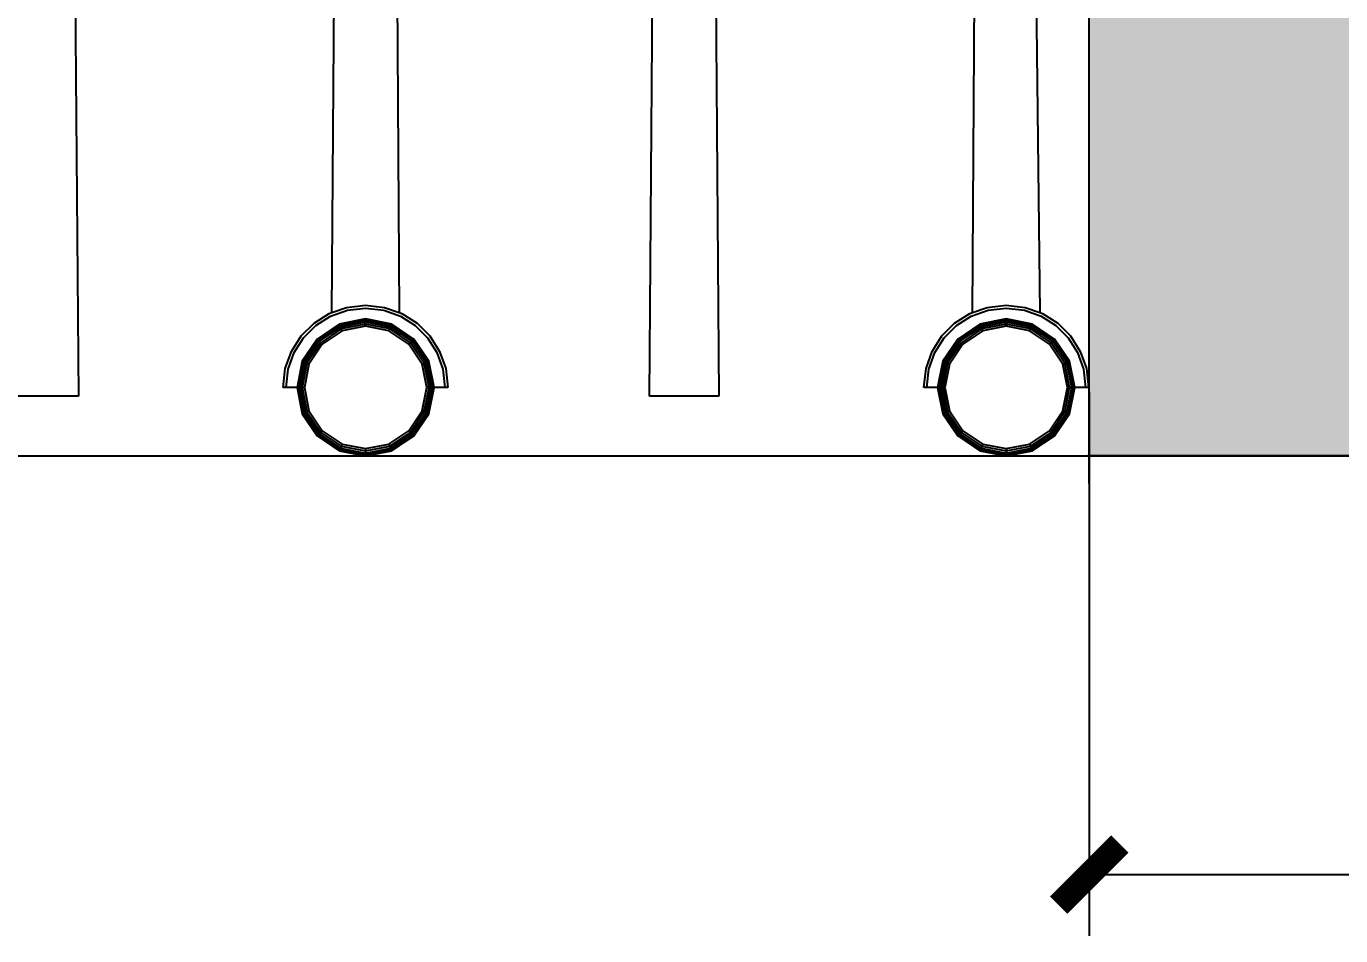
# Model space of a CAD drawing. Extents: x -2377130 to 293730, y -2 to 754590.
# Drawn here: x -2196993 to -2195918, y 516545 to 517289 of the extents above; entities that cross this region are included whole.
import ezdxf

# ---------------------------------------------------------------- set-up
doc = ezdxf.new("R2010")
doc.units = 0
doc.header["$LTSCALE"] = 1000
doc.header["$MEASUREMENT"] = 0
doc.layers.get('Defpoints').update_dxf_attribs({"color": 210})
doc.layers.add('99立面图例外参$0$99立面图例外参$0$A-WALL-HATCH', color=8, linetype='Continuous', lineweight=13)
for name, color, linetype in [('A-LIN-V', 9, 'Continuous'), ('A-SFCE', 30, 'Continuous'), ('建-尺寸', 3, 'Continuous')]:
    doc.layers.add(name, color=color, linetype=linetype)
doc.styles.add('A-DIM_T3', font='SIMPLEX', dxfattribs={"width": 0.705882, "bigfont": 'GBCBIG'})
doc.dimstyles.new('A-DIM&&50', dxfattribs={"dimtxt": 148.75, "dimasz": 50, "dimexe": 50, "dimexo": 50, "dimgap": 63.125, "dimtad": 1, "dimdec": 0, "dimzin": 0, "dimdsep": 46, "dimtxsty": 'A-DIM_T3', "dimblk": 'ARCHTICK', "dimcen": 0.09, "dimclrt": 7, "dimazin": 2, "dimtfac": 1, "dimtdec": 0, "dimtix": 1, "dimtmove": 2, "dimatfit": 3, "dimfxl": 0, "dimtolj": 1, "dimtzin": 0, "dimarcsym": 0})

# ---------------------------------------------------------------- blocks, each defined once
blk = doc.blocks.new('A$C4A4B1E4B')
at = {"color": 250}
for p, q in [((-116.5, 1056.6), (-105.9, 133.6)), ((-895.6, 452.6), (-892.6, 65.3)), ((-685.3, 133.6), (-683, 454.6)), ((-632.2, 455.5), (-630, 133.6)), ((-425.3, 65.3), (-422.3, 457.4)), ((-371.5, 452.6), (-368.5, 65.3)), ((-161.1, 133.6), (-158.9, 454.6)), ((-699.8, 124.9), (-687.3, 132.9)), ((-698.2, 123), (-686.2, 130.7)), ((-687.3, 132.9), (-685.3, 133.6)), ((-686.2, 130.7), (-672.5, 135.5)), ((-685.3, 133.6), (-673.1, 137.9)), ((-673.1, 137.9), (-657.6, 139.7)), ((-672.5, 135.5), (-657.6, 137.3)), ((-657.6, 139.7), (-642.2, 137.9)), ((-657.6, 137.3), (-642.7, 135.5)), ((-642.7, 135.5), (-629.1, 130.7)), ((-642.2, 137.9), (-630, 133.6)), ((-630, 133.6), (-628, 132.9)), ((-629.1, 130.7), (-617, 123)), ((-628, 132.9), (-615.5, 124.9)), ((-175.7, 124.9), (-163.2, 132.9)), ((-174.1, 123), (-162.1, 130.7)), ((-163.2, 132.9), (-161.1, 133.6)), ((-162.1, 130.7), (-148.4, 135.5)), ((-161.1, 133.6), (-149, 137.9)), ((-149, 137.9), (-133.5, 139.7)), ((-148.4, 135.5), (-133.5, 137.3)), ((-133.5, 139.7), (-118.1, 137.9)), ((-133.5, 137.3), (-118.6, 135.5)), ((-118.6, 135.5), (-105, 130.7)), ((-118.1, 137.9), (-105.9, 133.6)), ((-105.9, 133.6), (-103.9, 132.9)), ((-105, 130.7), (-92.9, 123)), ((-103.9, 132.9), (-91.4, 124.9)), ((-710.2, 114.5), (-699.8, 124.9)), ((-708.3, 112.9), (-698.2, 123)), ((-679.1, 124.1), (-697.3, 111.9)), ((-679, 123.8), (-697, 111.7)), ((-678.6, 123), (-696.4, 111.1)), ((-678.1, 121.8), (-695.5, 110.2)), ((-677.5, 120.3), (-694.3, 109)), ((-676.8, 118.6), (-693, 107.7)), ((-657.6, 128.4), (-679.1, 124.1)), ((-679, 123.8), (-679.1, 124.1)), ((-657.6, 128.1), (-679, 123.8)), ((-678.6, 123), (-679, 123.8)), ((-657.6, 127.2), (-678.6, 123)), ((-678.1, 121.8), (-678.6, 123)), ((-657.6, 125.9), (-678.1, 121.8)), ((-677.5, 120.3), (-678.1, 121.8)), ((-657.6, 124.2), (-677.5, 120.3)), ((-676.8, 118.6), (-677.5, 120.3)), ((-657.6, 122.4), (-676.8, 118.6)), ((-636.2, 124.1), (-657.6, 128.4)), ((-657.6, 128.1), (-657.6, 128.4)), ((-636.3, 123.8), (-657.6, 128.1)), ((-657.6, 127.2), (-657.6, 128.1)), ((-636.6, 123), (-657.6, 127.2)), ((-657.6, 125.9), (-657.6, 127.2)), ((-637.1, 121.8), (-657.6, 125.9)), ((-657.6, 124.2), (-657.6, 125.9)), ((-637.8, 120.3), (-657.6, 124.2)), ((-657.6, 122.4), (-657.6, 124.2)), ((-638.5, 118.6), (-657.6, 122.4)), ((-638.5, 118.6), (-637.8, 120.3)), ((-622.2, 107.7), (-638.5, 118.6)), ((-637.8, 120.3), (-637.1, 121.8)), ((-620.9, 109), (-637.8, 120.3)), ((-637.1, 121.8), (-636.6, 123)), ((-619.7, 110.2), (-637.1, 121.8)), ((-636.6, 123), (-636.3, 123.8)), ((-618.8, 111.1), (-636.6, 123)), ((-636.3, 123.8), (-636.2, 124.1)), ((-618.2, 111.7), (-636.3, 123.8)), ((-618, 111.9), (-636.2, 124.1)), ((-617, 123), (-607, 112.9)), ((-615.5, 124.9), (-605, 114.5)), ((-186.1, 114.5), (-175.7, 124.9)), ((-184.2, 112.9), (-174.1, 123)), ((-155, 124.1), (-173.1, 111.9)), ((-154.9, 123.8), (-172.9, 111.7)), ((-154.5, 123), (-172.3, 111.1)), ((-154, 121.8), (-171.4, 110.2)), ((-153.4, 120.3), (-170.2, 109)), ((-152.7, 118.6), (-168.9, 107.7)), ((-133.5, 128.4), (-155, 124.1)), ((-154.9, 123.8), (-155, 124.1)), ((-133.5, 128.1), (-154.9, 123.8)), ((-154.5, 123), (-154.9, 123.8)), ((-133.5, 127.2), (-154.5, 123)), ((-154, 121.8), (-154.5, 123)), ((-133.5, 125.9), (-154, 121.8)), ((-153.4, 120.3), (-154, 121.8)), ((-133.5, 124.2), (-153.4, 120.3)), ((-152.7, 118.6), (-153.4, 120.3)), ((-133.5, 122.4), (-152.7, 118.6)), ((-112.1, 124.1), (-133.5, 128.4)), ((-133.5, 128.1), (-133.5, 128.4)), ((-112.2, 123.8), (-133.5, 128.1)), ((-133.5, 127.2), (-133.5, 128.1)), ((-112.5, 123), (-133.5, 127.2)), ((-133.5, 125.9), (-133.5, 127.2)), ((-113, 121.8), (-133.5, 125.9)), ((-133.5, 124.2), (-133.5, 125.9)), ((-113.7, 120.3), (-133.5, 124.2)), ((-133.5, 122.4), (-133.5, 124.2)), ((-114.4, 118.6), (-133.5, 122.4)), ((-114.4, 118.6), (-113.7, 120.3)), ((-98.1, 107.7), (-114.4, 118.6)), ((-113.7, 120.3), (-113, 121.8)), ((-96.8, 109), (-113.7, 120.3)), ((-113, 121.8), (-112.5, 123)), ((-95.6, 110.2), (-113, 121.8)), ((-112.5, 123), (-112.2, 123.8)), ((-94.7, 111.1), (-112.5, 123)), ((-112.2, 123.8), (-112.1, 124.1)), ((-94.1, 111.7), (-112.2, 123.8)), ((-93.9, 111.9), (-112.1, 124.1)), ((-92.9, 123), (-82.9, 112.9)), ((-91.4, 124.9), (-80.9, 114.5)), ((-718.2, 101.9), (-710.2, 114.5)), ((-716, 100.9), (-708.3, 112.9)), ((-697.3, 111.9), (-709.4, 93.8)), ((-697, 111.7), (-709.1, 93.6)), ((-696.4, 111.1), (-708.3, 93.3)), ((-695.5, 110.2), (-707.1, 92.8)), ((-694.3, 109), (-705.6, 92.2)), ((-693, 107.7), (-703.9, 91.5)), ((-697, 111.7), (-697.3, 111.9)), ((-696.4, 111.1), (-697, 111.7)), ((-695.5, 110.2), (-696.4, 111.1)), ((-694.3, 109), (-695.5, 110.2)), ((-693, 107.7), (-694.3, 109)), ((-622.2, 107.7), (-620.9, 109)), ((-611.4, 91.5), (-622.2, 107.7)), ((-620.9, 109), (-619.7, 110.2)), ((-609.7, 92.2), (-620.9, 109)), ((-619.7, 110.2), (-618.8, 111.1)), ((-608.1, 92.8), (-619.7, 110.2)), ((-618.8, 111.1), (-618.2, 111.7)), ((-606.9, 93.3), (-618.8, 111.1)), ((-618.2, 111.7), (-618, 111.9)), ((-606.1, 93.6), (-618.2, 111.7)), ((-605.9, 93.8), (-618, 111.9)), ((-607, 112.9), (-599.3, 100.9)), ((-605, 114.5), (-597.1, 101.9)), ((-194.1, 101.9), (-186.1, 114.5)), ((-191.9, 100.9), (-184.2, 112.9)), ((-173.1, 111.9), (-185.3, 93.8)), ((-172.9, 111.7), (-185, 93.6)), ((-172.3, 111.1), (-184.2, 93.3)), ((-171.4, 110.2), (-183, 92.8)), ((-170.2, 109), (-181.5, 92.2)), ((-168.9, 107.7), (-179.8, 91.5)), ((-172.9, 111.7), (-173.1, 111.9)), ((-172.3, 111.1), (-172.9, 111.7)), ((-171.4, 110.2), (-172.3, 111.1)), ((-170.2, 109), (-171.4, 110.2)), ((-168.9, 107.7), (-170.2, 109)), ((-98.1, 107.7), (-96.8, 109)), ((-87.3, 91.5), (-98.1, 107.7)), ((-96.8, 109), (-95.6, 110.2)), ((-85.6, 92.2), (-96.8, 109)), ((-95.6, 110.2), (-94.7, 111.1)), ((-84, 92.8), (-95.6, 110.2)), ((-94.7, 111.1), (-94.1, 111.7)), ((-82.8, 93.3), (-94.7, 111.1)), ((-94.1, 111.7), (-93.9, 111.9)), ((-82, 93.6), (-94.1, 111.7)), ((-81.7, 93.8), (-93.9, 111.9)), ((-82.9, 112.9), (-75.2, 100.9)), ((-80.9, 114.5), (-73, 101.9)), ((-723.3, 87.8), (-718.2, 101.9)), ((-720.9, 87.2), (-716, 100.9)), ((-599.3, 100.9), (-594.4, 87.2)), ((-597.1, 101.9), (-592, 87.8)), ((-199.1, 87.8), (-194.1, 101.9)), ((-196.8, 87.2), (-191.9, 100.9)), ((-75.2, 100.9), (-70.3, 87.2)), ((-73, 101.9), (-67.9, 87.8)), ((-725, 72.3), (-723.3, 87.8)), ((-722.6, 72.3), (-720.9, 87.2)), ((-709.4, 93.8), (-713.7, 72.3)), ((-709.1, 93.6), (-713.4, 72.3)), ((-708.3, 93.3), (-712.5, 72.3)), ((-707.1, 92.8), (-711.2, 72.3)), ((-705.6, 92.2), (-709.5, 72.3)), ((-709.1, 93.6), (-709.4, 93.8)), ((-708.3, 93.3), (-709.1, 93.6)), ((-707.1, 92.8), (-708.3, 93.3)), ((-703.9, 91.5), (-707.7, 72.3)), ((-705.6, 92.2), (-707.1, 92.8)), ((-703.9, 91.5), (-705.6, 92.2)), ((-611.4, 91.5), (-609.7, 92.2)), ((-607.6, 72.3), (-611.4, 91.5)), ((-609.7, 92.2), (-608.1, 92.8)), ((-605.7, 72.3), (-609.7, 92.2)), ((-608.1, 92.8), (-606.9, 93.3)), ((-604.1, 72.3), (-608.1, 92.8)), ((-606.9, 93.3), (-606.1, 93.6)), ((-602.7, 72.3), (-606.9, 93.3)), ((-606.1, 93.6), (-605.9, 93.8)), ((-601.9, 72.3), (-606.1, 93.6)), ((-601.6, 72.3), (-605.9, 93.8)), ((-594.4, 87.2), (-592.7, 72.3)), ((-592, 87.8), (-590.2, 72.3)), ((-200.9, 72.3), (-199.1, 87.8)), ((-198.5, 72.3), (-196.8, 87.2)), ((-185.3, 93.8), (-189.6, 72.3)), ((-185, 93.6), (-189.3, 72.3)), ((-184.2, 93.3), (-188.4, 72.3)), ((-183, 92.8), (-187.1, 72.3)), ((-181.5, 92.2), (-185.4, 72.3)), ((-185, 93.6), (-185.3, 93.8)), ((-184.2, 93.3), (-185, 93.6)), ((-183, 92.8), (-184.2, 93.3)), ((-179.8, 91.5), (-183.6, 72.3)), ((-181.5, 92.2), (-183, 92.8)), ((-179.8, 91.5), (-181.5, 92.2)), ((-87.3, 91.5), (-85.6, 92.2)), ((-83.5, 72.3), (-87.3, 91.5)), ((-85.6, 92.2), (-84, 92.8)), ((-81.6, 72.3), (-85.6, 92.2)), ((-84, 92.8), (-82.8, 93.3)), ((-79.9, 72.3), (-84, 92.8)), ((-82.8, 93.3), (-82, 93.6)), ((-78.6, 72.3), (-82.8, 93.3)), ((-82, 93.6), (-81.7, 93.8)), ((-77.8, 72.3), (-82, 93.6)), ((-77.5, 72.3), (-81.7, 93.8)), ((-70.3, 87.2), (-68.6, 72.3)), ((-67.9, 87.8), (-66.1, 72.3)), ((-892.6, 65.3), (-949.4, 65.3)), ((-722.6, 72.3), (-725, 72.3)), ((-713.7, 72.3), (-722.6, 72.3)), ((-713.7, 72.3), (-709.4, 50.9)), ((-713.7, 72.3), (-713.4, 72.3)), ((-713.4, 72.3), (-709.1, 51)), ((-713.4, 72.3), (-712.5, 72.3)), ((-712.5, 72.3), (-708.3, 51.3)), ((-712.5, 72.3), (-711.2, 72.3)), ((-711.2, 72.3), (-707.1, 51.8)), ((-711.2, 72.3), (-709.5, 72.3)), ((-709.5, 72.3), (-705.6, 52.5)), ((-709.5, 72.3), (-707.7, 72.3)), ((-707.7, 72.3), (-703.9, 53.2)), ((-611.4, 53.2), (-607.6, 72.3)), ((-609.7, 52.5), (-605.7, 72.3)), ((-608.1, 51.8), (-604.1, 72.3)), ((-607.6, 72.3), (-605.7, 72.3)), ((-606.9, 51.3), (-602.7, 72.3)), ((-606.1, 51), (-601.9, 72.3)), ((-605.9, 50.9), (-601.6, 72.3)), ((-605.7, 72.3), (-604.1, 72.3)), ((-604.1, 72.3), (-602.7, 72.3)), ((-602.7, 72.3), (-601.9, 72.3)), ((-601.9, 72.3), (-601.6, 72.3)), ((-592.7, 72.3), (-601.6, 72.3)), ((-590.2, 72.3), (-592.7, 72.3)), ((-368.5, 65.3), (-425.3, 65.3)), ((-198.5, 72.3), (-200.9, 72.3)), ((-189.6, 72.3), (-198.5, 72.3)), ((-189.6, 72.3), (-185.3, 50.9)), ((-189.6, 72.3), (-189.3, 72.3)), ((-189.3, 72.3), (-185, 51)), ((-189.3, 72.3), (-188.4, 72.3)), ((-188.4, 72.3), (-184.2, 51.3)), ((-188.4, 72.3), (-187.1, 72.3)), ((-187.1, 72.3), (-183, 51.8)), ((-187.1, 72.3), (-185.4, 72.3)), ((-185.4, 72.3), (-181.5, 52.5)), ((-185.4, 72.3), (-183.6, 72.3)), ((-183.6, 72.3), (-179.8, 53.2)), ((-87.3, 53.2), (-83.5, 72.3)), ((-85.6, 52.5), (-81.6, 72.3)), ((-84, 51.8), (-79.9, 72.3)), ((-83.5, 72.3), (-81.6, 72.3)), ((-82.8, 51.3), (-78.6, 72.3)), ((-82, 51), (-77.8, 72.3)), ((-81.7, 50.9), (-77.5, 72.3)), ((-81.6, 72.3), (-79.9, 72.3)), ((-79.9, 72.3), (-78.6, 72.3)), ((-78.6, 72.3), (-77.8, 72.3)), ((-77.8, 72.3), (-77.5, 72.3)), ((-68.6, 72.3), (-77.5, 72.3)), ((-66.1, 72.3), (-68.6, 72.3)), ((-709.1, 51), (-709.4, 50.9)), ((-709.4, 50.9), (-697.3, 32.7)), ((-708.3, 51.3), (-709.1, 51)), ((-709.1, 51), (-697, 32.9)), ((-707.1, 51.8), (-708.3, 51.3)), ((-708.3, 51.3), (-696.4, 33.5)), ((-705.6, 52.5), (-707.1, 51.8)), ((-707.1, 51.8), (-695.5, 34.4)), ((-703.9, 53.2), (-705.6, 52.5)), ((-705.6, 52.5), (-694.3, 35.6)), ((-703.9, 53.2), (-693, 36.9)), ((-622.2, 36.9), (-611.4, 53.2)), ((-620.9, 35.6), (-609.7, 52.5)), ((-619.7, 34.4), (-608.1, 51.8)), ((-618.8, 33.5), (-606.9, 51.3)), ((-618.2, 32.9), (-606.1, 51)), ((-618, 32.7), (-605.9, 50.9)), ((-611.4, 53.2), (-609.7, 52.5)), ((-609.7, 52.5), (-608.1, 51.8)), ((-608.1, 51.8), (-606.9, 51.3)), ((-606.9, 51.3), (-606.1, 51)), ((-606.1, 51), (-605.9, 50.9)), ((-185, 51), (-185.3, 50.9)), ((-185.3, 50.9), (-173.1, 32.7)), ((-184.2, 51.3), (-185, 51)), ((-185, 51), (-172.9, 32.9)), ((-183, 51.8), (-184.2, 51.3)), ((-184.2, 51.3), (-172.3, 33.5)), ((-181.5, 52.5), (-183, 51.8)), ((-183, 51.8), (-171.4, 34.4)), ((-179.8, 53.2), (-181.5, 52.5)), ((-181.5, 52.5), (-170.2, 35.6)), ((-179.8, 53.2), (-168.9, 36.9)), ((-98.1, 36.9), (-87.3, 53.2)), ((-96.8, 35.6), (-85.6, 52.5)), ((-95.6, 34.4), (-84, 51.8)), ((-94.7, 33.5), (-82.8, 51.3)), ((-94.1, 32.9), (-82, 51)), ((-93.9, 32.7), (-81.7, 50.9)), ((-87.3, 53.2), (-85.6, 52.5)), ((-85.6, 52.5), (-84, 51.8)), ((-84, 51.8), (-82.8, 51.3)), ((-82.8, 51.3), (-82, 51)), ((-82, 51), (-81.7, 50.9)), ((-697, 32.9), (-697.3, 32.7)), ((-697.3, 32.7), (-679.1, 20.5)), ((-696.4, 33.5), (-697, 32.9)), ((-697, 32.9), (-679, 20.8)), ((-695.5, 34.4), (-696.4, 33.5)), ((-696.4, 33.5), (-678.6, 21.6)), ((-694.3, 35.6), (-695.5, 34.4)), ((-695.5, 34.4), (-678.1, 22.8)), ((-693, 36.9), (-694.3, 35.6)), ((-694.3, 35.6), (-677.5, 24.4)), ((-693, 36.9), (-676.8, 26.1)), ((-638.5, 26.1), (-622.2, 36.9)), ((-637.8, 24.4), (-620.9, 35.6)), ((-637.1, 22.8), (-619.7, 34.4)), ((-636.6, 21.6), (-618.8, 33.5)), ((-636.3, 20.8), (-618.2, 32.9)), ((-636.2, 20.5), (-618, 32.7)), ((-622.2, 36.9), (-620.9, 35.6)), ((-620.9, 35.6), (-619.7, 34.4)), ((-619.7, 34.4), (-618.8, 33.5)), ((-618.8, 33.5), (-618.2, 32.9)), ((-618.2, 32.9), (-618, 32.7)), ((-172.9, 32.9), (-173.1, 32.7)), ((-173.1, 32.7), (-155, 20.5)), ((-172.3, 33.5), (-172.9, 32.9)), ((-172.9, 32.9), (-154.9, 20.8)), ((-171.4, 34.4), (-172.3, 33.5)), ((-172.3, 33.5), (-154.5, 21.6)), ((-170.2, 35.6), (-171.4, 34.4)), ((-171.4, 34.4), (-154, 22.8)), ((-168.9, 36.9), (-170.2, 35.6)), ((-170.2, 35.6), (-153.4, 24.4)), ((-168.9, 36.9), (-152.7, 26.1)), ((-114.4, 26.1), (-98.1, 36.9)), ((-113.7, 24.4), (-96.8, 35.6)), ((-113, 22.8), (-95.6, 34.4)), ((-112.5, 21.6), (-94.7, 33.5)), ((-112.2, 20.8), (-94.1, 32.9)), ((-112.1, 20.5), (-93.9, 32.7)), ((-98.1, 36.9), (-96.8, 35.6)), ((-96.8, 35.6), (-95.6, 34.4)), ((-95.6, 34.4), (-94.7, 33.5)), ((-94.7, 33.5), (-94.1, 32.9)), ((-94.1, 32.9), (-93.9, 32.7)), ((-678.6, 21.6), (-679, 20.8)), ((-678.1, 22.8), (-678.6, 21.6)), ((-678.6, 21.6), (-657.6, 17.4)), ((-677.5, 24.4), (-678.1, 22.8)), ((-678.1, 22.8), (-657.6, 18.7)), ((-676.8, 26.1), (-677.5, 24.4)), ((-677.5, 24.4), (-657.6, 20.4)), ((-676.8, 26.1), (-657.6, 22.3)), ((-657.6, 22.3), (-638.5, 26.1)), ((-657.6, 20.4), (-637.8, 24.4)), ((-657.6, 18.7), (-637.1, 22.8)), ((-657.6, 22.3), (-657.6, 20.4)), ((-657.6, 17.4), (-636.6, 21.6)), ((-638.5, 26.1), (-637.8, 24.4)), ((-637.8, 24.4), (-637.1, 22.8)), ((-637.1, 22.8), (-636.6, 21.6)), ((-636.6, 21.6), (-636.3, 20.8)), ((-154.5, 21.6), (-154.9, 20.8)), ((-154, 22.8), (-154.5, 21.6)), ((-154.5, 21.6), (-133.5, 17.4)), ((-153.4, 24.4), (-154, 22.8)), ((-154, 22.8), (-133.5, 18.7)), ((-152.7, 26.1), (-153.4, 24.4)), ((-153.4, 24.4), (-133.5, 20.4)), ((-152.7, 26.1), (-133.5, 22.3)), ((-133.5, 22.3), (-114.4, 26.1)), ((-133.5, 20.4), (-113.7, 24.4)), ((-133.5, 18.7), (-113, 22.8)), ((-133.5, 22.3), (-133.5, 20.4)), ((-133.5, 17.4), (-112.5, 21.6)), ((-114.4, 26.1), (-113.7, 24.4)), ((-113.7, 24.4), (-113, 22.8)), ((-113, 22.8), (-112.5, 21.6)), ((-112.5, 21.6), (-112.2, 20.8)), ((-679, 20.8), (-679.1, 20.5)), ((-679.1, 20.5), (-657.6, 16.3)), ((-679, 20.8), (-657.6, 16.6)), ((-657.6, 16.6), (-636.3, 20.8)), ((-657.6, 16.3), (-636.2, 20.5)), ((-657.6, 20.4), (-657.6, 18.7)), ((-657.6, 18.7), (-657.6, 17.4)), ((-657.6, 17.4), (-657.6, 16.6)), ((-657.6, 16.6), (-657.6, 16.3)), ((-636.3, 20.8), (-636.2, 20.5)), ((-154.9, 20.8), (-155, 20.5)), ((-155, 20.5), (-133.5, 16.3)), ((-154.9, 20.8), (-133.5, 16.6)), ((-133.5, 16.6), (-112.2, 20.8)), ((-133.5, 16.3), (-112.1, 20.5)), ((-133.5, 20.4), (-133.5, 18.7)), ((-133.5, 18.7), (-133.5, 17.4)), ((-133.5, 17.4), (-133.5, 16.6)), ((-133.5, 16.6), (-133.5, 16.3)), ((-112.2, 20.8), (-112.1, 20.5))]:
    blk.add_line(p, q, dxfattribs=at)
blk = doc.blocks.new('_ArchTick')
at = {"color": 0, "linetype": 'ByBlock', "const_width": 0.4}
blk.add_lwpolyline([(-0.5, -0.5), (0.5, 0.5)], dxfattribs=at)
blk = doc.blocks.new('*D2081')
at = {"layer": 'Defpoints', "color": 0}
for p in [(-2196123.7, 517040), (-2194373.7, 517040), (-2194373.7, 516595)]:
    blk.add_point(p, dxfattribs=at)
at = {"layer": '建-尺寸', "color": 0, "lineweight": -2}
for p, q in [((-2196123.7, 516990), (-2196123.7, 516545)), ((-2194373.7, 516990), (-2194373.7, 516545)), ((-2196123.7, 516595), (-2194373.7, 516595))]:
    blk.add_line(p, q, dxfattribs=at)
at = {"layer": '建-尺寸', "color": 0, "lineweight": -2, "xscale": 50, "yscale": 50, "zscale": 50, "rotation": 180}
blk.add_blockref('_ArchTick', (-2196123.7, 516595), dxfattribs=at)
at = {"layer": '建-尺寸', "color": 0, "lineweight": -2, "xscale": 50, "yscale": 50, "zscale": 50}
blk.add_blockref('_ArchTick', (-2194373.7, 516595), dxfattribs=at)
at = {"layer": '建-尺寸', "color": 7, "insert": (-2195248.7, 516732.5), "char_height": 148.75, "attachment_point": 5, "style": 'A-DIM_T3'}
blk.add_mtext('\\A1;1750', dxfattribs=at)

msp = doc.modelspace()

# ---------------------------------------------------------------- hatches: boundary and pattern name
at = {"layer": '99立面图例外参$0$99立面图例外参$0$A-WALL-HATCH'}
h = msp.add_hatch(dxfattribs=at)
h.set_pattern_fill('大理石', color=8, scale=200)
h.set_pattern_definition([(41.9872125, (-166710, 23596.02), (1199.999982, 900.00002), [19.21946, -4016.8677]), (68.1985905, (-166995.71, 23566.02), (599.9999996, 1800.000001), [69.23783, -4777.41048]), (60.945396, (-167010, 23531.74), (599.9999597, 900.0000255), [29.41609, -6147.9618]), (90, (-166995.7, 23557.45), (600, -4e-14), [8.57143, -891.42852]), (71.565051, (-166715.71, 23578.88), (1e-06, 900), [18.07016, -1879.29642]), (171.469234, (-166715.71, 23578.88), (-599.999998, 5.6e-06), [28.89107, -6038.2332]), (79.215702, (-166755.714, 23523.17), (600.000003, 3600.0000017), [61.07874, -6352.1886]), (62.1329961, (-167207.143, 23797.452), (2399.99997084, 4500.0000176), [140.58914, -29383.1298]), (0, (-167198.5, 23929.4), (0, 900), [0, -600]), (64.9831065, (-166810, 24093.166), (1200.000003, 2699.9999982), [94.58826, -9837.1788]), (81.4391104, (-166578.571, 23737.452), (1199.99999793, 8099.99994892), [134.3541, -28080.0036]), (82.8749836, (-166910, 23818.88), (599.99996395, 4500.0000045), [69.10507, -14442.9588]), (76.75948, (-166970, 23630.31), (600.00000583, 2699.9999979), [149.69356, -15568.1304]), (0, (-167063.5, 23630.75), (0, 900), [0, -600]), (0, (-167053.9, 23621.1), (0, 900), [0, -600]), (0, (-166986.4, 23669.3), (0, 900), [0, -600]), (0, (-167005.7, 23775.3), (0, 900), [0, -600]), (59.0362434, (-166935.714, 23776.023), (599.9999522, 900.0000258), [49.97959, -10445.7336]), (0, (-166910.1, 23817.2), (0, 900), [0, -600]), (0, (-166986.4, 23784.9), (0, 900), [0, -600]), (0, (-166957.5, 23842.7), (0, 900), [0, -600]), (0, (-166986.4, 23756), (0, 900), [0, -600]), (50.194429, (-166638.57, 23694.6), (600.0000004, 900.0000004), [22.315, -4663.8348]), (90, (-166638.6, 23668.9), (600, -4e-14), [25.71428, -874.28568]), (43.66778, (-166670, 23638.88), (1800.0000014, 1799.9999965), [43.4483, -9080.6952]), (90, (-166670, 23630.3), (600, -4e-14), [8.57143, -891.42852]), (39.805571, (-166695.714, 23608.88), (1199.9999713, 900.0000354), [33.4725, -6995.7522]), (0, (-166784, 23669.3), (0, 900), [0, -600]), (0, (-166637.3, 23696.5), (0, 900), [0, -600]), (0, (-166637.3, 23696.5), (0, 900), [0, -600]), (29.3577535, (-166624.29, 23711.74), (1799.9999964, 900.0000053), [52.45017, -5454.81774]), (0, (-166639.35, 23756), (0, 900), [0, -600]), (146.309932, (-166810, 24093.17), (-1200.0000074, 899.9999844), [61.80945, -6428.1828]), (8.1301023, (-166875.714, 23973.166), (5999.99995775, 899.9999947), [60.60915, -12667.3128]), (47.8624052, (-167010, 23956.023), (2400.00000106, 2699.9999975), [80.91316, -16910.8494]), (14.620874, (-167141.43, 23921.738), (3599.9999901, 900.00003754), [135.82702, -14126.01]), (0, (-167092.5, 23977.6), (0, 900), [0, -600]), (18.434949, (-166901.43, 23887.45), (2400.0000002, 899.999997), [27.10524, -5664.9945]), (16.699244, (-166875.71, 23896.02), (599.999988, 5e-05), [14.91472, -3117.17718]), (101.093723, (-166861.43, 23900.31), (-1200.0000105, 6299.99994104), [74.2445, -15517.0992]), (0, (-166938.2, 23939), (0, 900), [0, -600]), (0, (-166876, 23974.85), (0, 900), [0, -600]), (0, (-166957.5, 23871.6), (0, 900), [0, -600]), (0, (-167034.6, 24064.3), (0, 900), [0, -600]), (0, (-167063.5, 24025.75), (0, 900), [0, -600]), (44.1449026, (-166910, 24080.31), (1800.0000031, 1799.99999994), [67.68776, -14146.7412]), (54.5829447, (-166955.714, 24016.023), (600.0000017, 899.99999645), [78.8825, -16486.4424]), (0, (-166909.2, 24080.9), (0, 900), [0, -600]), (0, (-166996.05, 24035.4), (0, 900), [0, -600]), (0, (-166909.2, 24080.9), (0, 900), [0, -600]), (0, (-166955.6, 24014.6), (0, 900), [0, -600]), (75.068583, (-166815.71, 23981.74), (600, 2700.000001), [22.1774, -4635.075]), (90, (-166810, 24003.17), (600, -4e-14), [90, -810]), (50.194429, (-166704.29, 24380.31), (600.0000004, 900.0000004), [22.315, -4663.8348]), (0, (-166870.7, 24189.5), (0, 900), [0, -600]), (0, (-166851.4, 24179.9), (0, 900), [0, -600]), (0, (-166928.6, 24199.2), (0, 900), [0, -600]), (0, (-166832.2, 24305.1), (0, 900), [0, -600]), (53.1301023, (-166770, 24251.74), (600.0000009, 899.9999994), [42.85714, -8957.1426]), (90, (-166770, 24178.9), (600, -4e-14), [72.85714, -827.14284]), (0, (-166769.9, 24180.3), (0, 900), [0, -600]), (23.1985905, (-166724.29, 24371.74), (1800.000001, 900.0000005), [21.75935, -4547.7045]), (66.037511, (-166730, 24358.88), (600, 1799.999999), [14.0698, -2940.58752]), (66.037511, (-166735.71, 24346.02), (600, 1799.999999), [14.0698, -2940.58752]), (81.8698976, (-166744.286, 24286.023), (600.0000026, 4500.00000045), [60.60915, -12667.3128]), (90, (-166690, 24397.45), (600, -4e-14), [21.42857, -878.57142]), (0, (-166755.9, 24427.45), (0, 900), [0, -600])])
h.paths.add_polyline_path([(-2196123.6, 516937.5), (-2178913.6, 516937.5), (-2178913.6, 519137.5), (-2179674.5, 519137.5), (-2179674.5, 517437.5), (-2194383.7, 517437.5), (-2194683.9, 517517.9), (-2195039.3, 517844.6), (-2195045.5, 518120.9), (-2194118.1, 519137.5), (-2196125, 519137.5)])

# ---------------------------------------------------------------- linework, layer by layer
at = {"color": 8}
msp.add_line((-2196123.6, 516937.5), (-2196125, 516937.5), dxfattribs=at)
at = {"layer": 'A-LIN-V', "color": 8}
for p, q in [((-2196123.7, 516914.9), (-2196123.7, 519137.5)), ((-2178923.6, 516937.5), (-2196123.6, 516937.5))]:
    msp.add_line(p, q, dxfattribs=at)
at = {"layer": 'A-SFCE', "color": 8}
msp.add_lwpolyline([(-2282616.7, 516937.5), (-2171902.9, 516937.5)], dxfattribs=at)

# ---------------------------------------------------------------- block references
at = {"color": 8}
msp.add_blockref('A$C4A4B1E4B', (-2196058.1, 516921.2), dxfattribs=at)

# ---------------------------------------------------------------- dimensions: what is measured, and where the dimension line sits
at = {"layer": '建-尺寸', "color": 8}
dim = msp.add_aligned_dim(p1=(-2196123.7, 517040), p2=(-2194373.7, 517040), distance=-445, dimstyle='A-DIM&&50', dxfattribs=at)
dim.commit()
dim.dimension.update_dxf_attribs({"geometry": '*D2081', "text_midpoint": (-2195248.7, 516732.5)})

doc.saveas('drawing.dxf')
